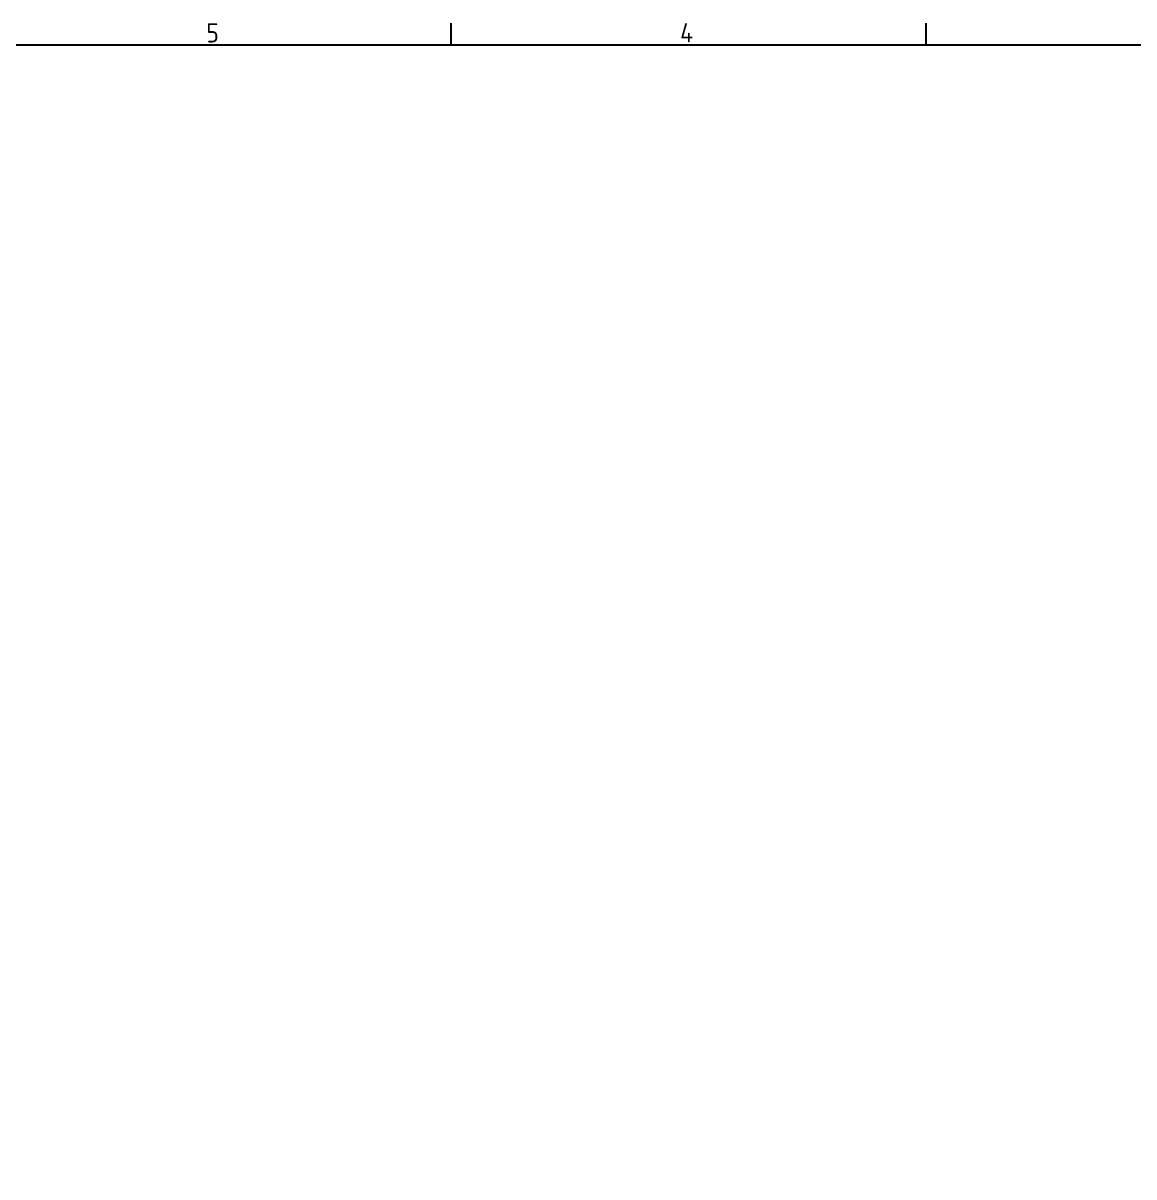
# Model space of a CAD drawing. Header units: millimetres. Extents: x 0 to 2378, y 0 to 1682.
# Drawn here: x 1649.5 to 1997.1, y 1287.7 to 1648.8 of the extents above; entities that cross this region are included whole.
import ezdxf

# ---------------------------------------------------------------- set-up
doc = ezdxf.new("R2010")
doc.units = ezdxf.units.MM
doc.header["$LTSCALE"] = 2
doc.layers.get('0').update_dxf_attribs({"color": 3, "lineweight": 25, "true_color": 0x00ff00})
doc.layers.add('경계(ISO)', color=7, linetype='Continuous', lineweight=25)
doc.styles.add('문자 텍스트_PSTEK_POSCO', font='isocp.shx')

# ---------------------------------------------------------------- blocks, each defined once
blk = doc.blocks.new('경계 Default Border')
at = {"layer": '경계(ISO)'}
for p, q in [((891.75, 821), (891.75, 824.4)), ((966.06, 821), (966.06, 824.4))]:
    blk.add_line(p, q, dxfattribs=at)
at = {"layer": '경계(ISO)', "flags": 128}
blk.add_lwpolyline([(20, 20), (20, 821), (1169, 821), (1169, 20), (20, 20)], dxfattribs=at)
at = {"layer": '경계(ISO)', "color": 2, "true_color": 0xffff00, "char_height": 3, "attachment_point": 7, "style": '문자 텍스트_PSTEK_POSCO'}
for s, insert in [('5', (853.43, 821.37)), ('4', (927.57, 821.4))]:
    blk.add_mtext(s, dxfattribs=dict(at, insert=insert))

msp = doc.modelspace()

# ---------------------------------------------------------------- block references
at = {"xscale": 2, "yscale": 2, "zscale": 2}
msp.add_blockref('경계 Default Border', (0, 0), dxfattribs=at)

doc.saveas('drawing.dxf')
